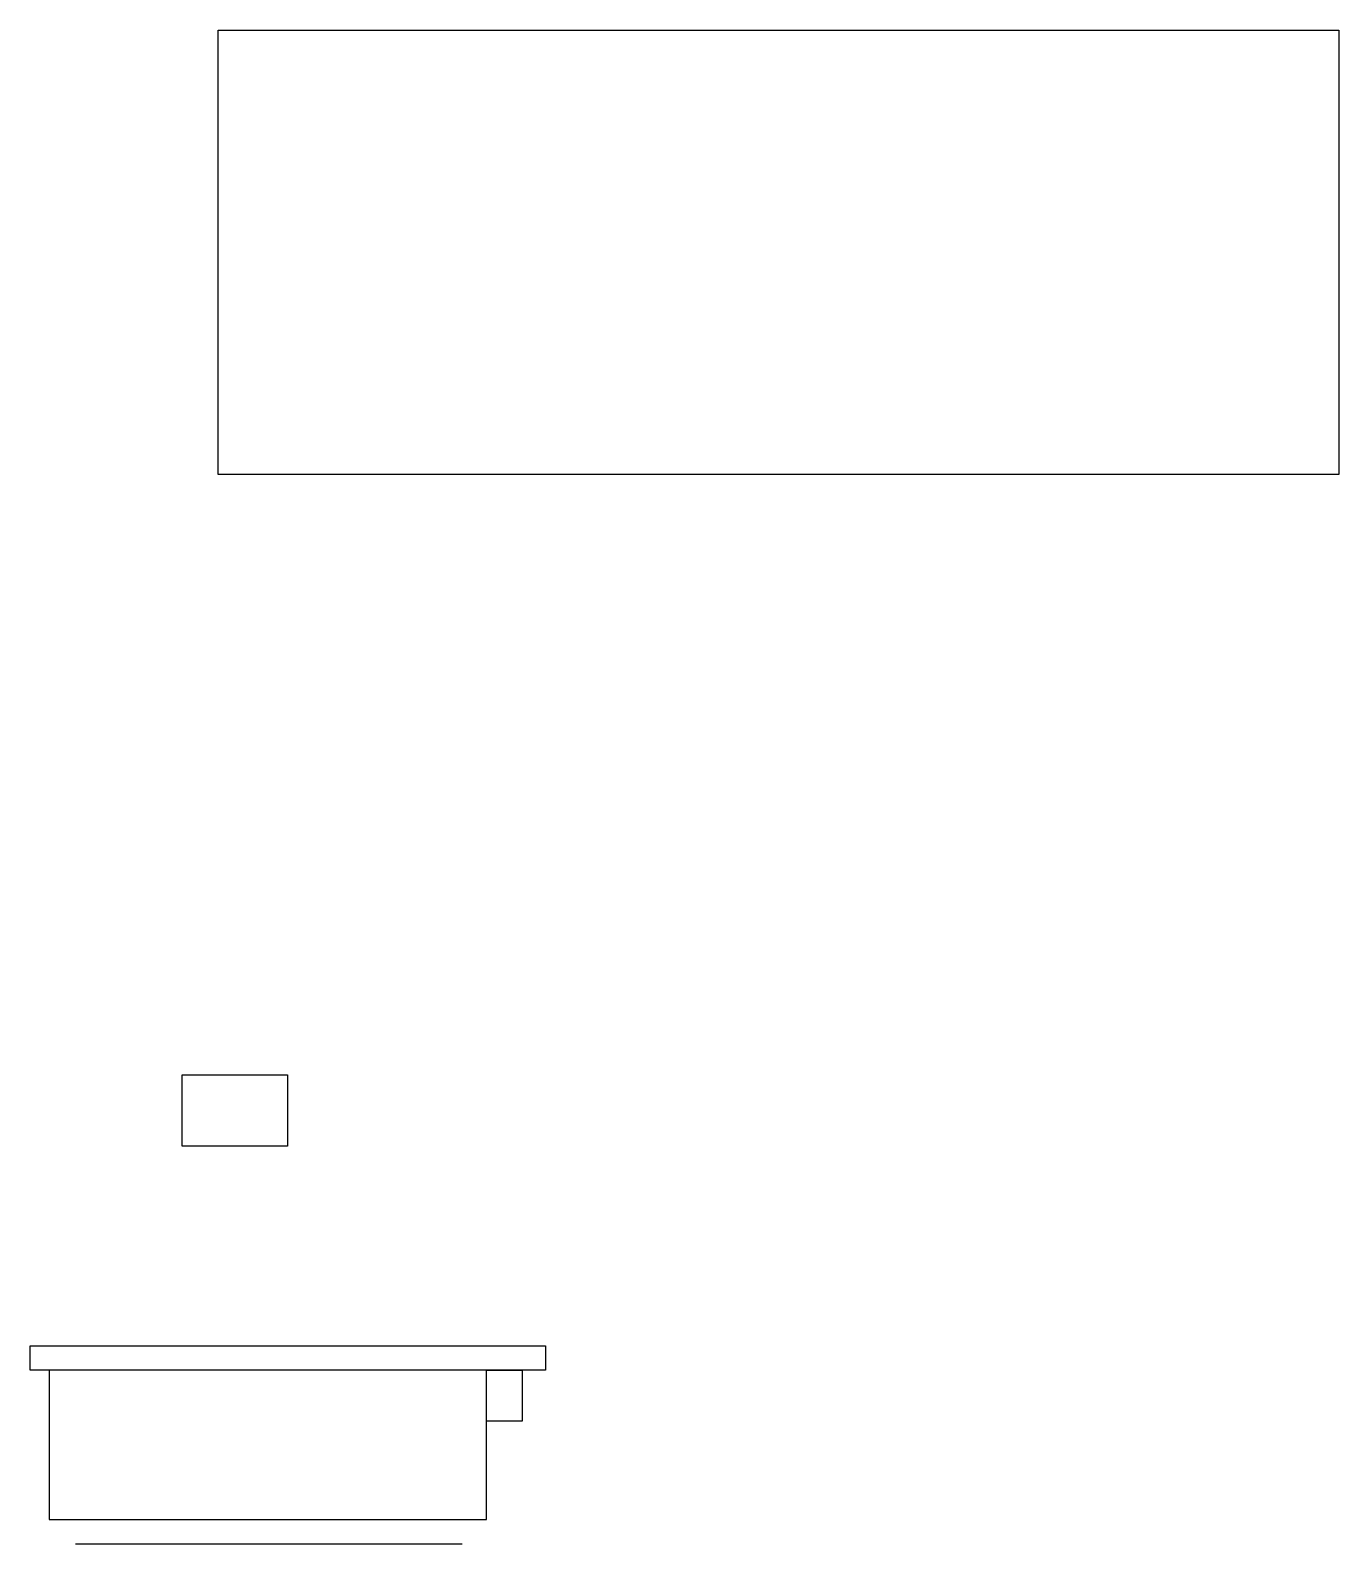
# Model space of a CAD drawing. Header units: millimetres. Extents: x -202 to 175, y -621 to -185.
import ezdxf

# ---------------------------------------------------------------- set-up
doc = ezdxf.new("R2010")
doc.units = ezdxf.units.MM
doc.layers.get('0').update_dxf_attribs({"linetype": 'CONTINUOUS'})

msp = doc.modelspace()

# ---------------------------------------------------------------- linework, layer by layer
for p, q in [((-70.91, -571), (-196.91, -571)), ((-196.91, -571), (-196.91, -614)), ((-70.91, -614), (-70.91, -571)), ((-70.91, -571), (-60.61, -571)), ((-70.91, -585.7), (-70.91, -571)), ((-60.61, -571), (-60.61, -585.7)), ((-60.61, -585.7), (-70.91, -585.7)), ((-196.91, -614), (-70.91, -614)), ((-189.38, -621), (-77.88, -621))]:
    msp.add_line(p, q)
for points in [[(174.72, -313), (-148.28, -313), (-148.28, -185), (174.72, -185)], [(-128.28, -506.49), (-158.58, -506.49), (-158.58, -485.89), (-128.28, -485.89)], [(-202.39, -564), (-53.89, -564), (-53.89, -571), (-202.39, -571)]]:
    msp.add_lwpolyline(points, close=True)

doc.saveas('drawing.dxf')
